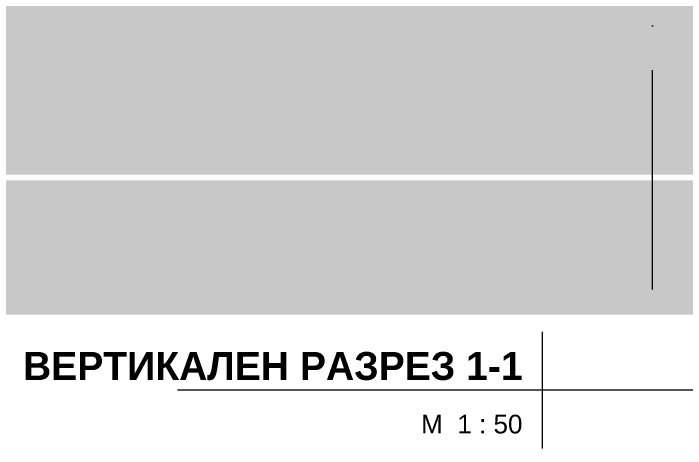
# Model space of a CAD drawing. Header units: centimetres. Extents: x 0 to 25250, y 0 to 2250.
# Drawn here: x 10080.4 to 10440.8, y 1132 to 1365.4 of the extents above; entities that cross this region are included whole.
import ezdxf

# ---------------------------------------------------------------- set-up
doc = ezdxf.new("R2010")
doc.units = ezdxf.units.CM
doc.linetypes.add('20-View-1$0$Dash dot', pattern=[79.375, 31.75, -23.8125, 0, -23.8125])
for name, color, linetype, lineweight in [('A-DETL-GENF', 7, 'Continuous', 9), ('G-ANNO-TTLB', 7, 'Continuous', 9), ('S-GRID', 7, 'Continuous', 9)]:
    doc.layers.add(name, color=color, linetype=linetype, lineweight=lineweight)
doc.styles.add('20_xrefed$0$Arial', font='arial.ttf', dxfattribs={"height": 0.2})
doc.styles.add('20_xrefed$0$Arial_B', font='arialbd.ttf', dxfattribs={"height": 0.3})
pattern_1 = [(0, (10368.956, 1691.626), (19.05, 19.05), [19.05, -19.05]), (0, (10368.956, 1698.77), (19.05, 19.05), [19.05, -19.05]), (0, (10368.956, 1705.913), (19.05, 19.05), [19.05, -19.05]), (90, (10371.337, 1708.295), (-19.05, 19.05), [19.05, -19.05]), (90, (10378.48, 1708.295), (-19.05, 19.05), [19.05, -19.05]), (90, (10385.625, 1708.295), (-19.05, 19.05), [19.05, -19.05])]

# ---------------------------------------------------------------- blocks, each defined once
blk = doc.blocks.new('Viewport - TYPE-NAME SCALE LEVEL-1451543-СГРАДА ТИП III - ВЕРТИКАЛНИ РАЗРЕЗИ 1-1_ 2-2')
at = {"layer": 'G-ANNO-TTLB'}
for p, q in [((0, -0.6268), (0, 0.6268)), ((2.3627, 0), (-3.9133, 0))]:
    blk.add_line(p, q, dxfattribs=at)

msp = doc.modelspace()

# ---------------------------------------------------------------- hatches: boundary and pattern name
at = {"layer": 'A-DETL-GENF'}
h = msp.add_hatch(dxfattribs=at)
h.set_pattern_fill('FP1_13', color=256, style=0, pattern_type=2)
h.set_pattern_definition(pattern_1)
h.paths.add_polyline_path([(11256.99, 1278.99), (11371.03, 1278.99), (11371.03, 1365.96), (11150.62, 1365.96), (11150.62, 1295.96), (11145.62, 1295.96), (11145.62, 1281.96), (11147.25, 1281.96), (11147.25, 1278.99), (11245.85, 1278.99)])
h.paths.add_polyline_path([(9569.14, 1278.99), (9569.14, 1281.96), (9570.62, 1281.96), (9570.62, 1295.96), (9555.62, 1295.96), (9555.62, 1365.96), (9368.16, 1365.96), (9368.16, 1278.99), (9568.5, 1278.99)])
h.paths.add_polyline_path([(9626.91, 1278.99), (9976.64, 1278.99), (9976.64, 1281.96), (9978.12, 1281.96), (9978.12, 1385.96), (9620.62, 1385.96), (9620.62, 1281.96), (9622.2, 1281.96), (9622.2, 1278.99)])
h.paths.add_polyline_path([(10029.7, 1278.99), (10619.14, 1278.99), (10619.14, 1281.96), (10620.62, 1281.96), (10620.62, 1385.96), (10028.12, 1385.96), (10028.12, 1281.96), (10029.7, 1281.96), (10029.7, 1279.42)])
h.paths.add_polyline_path([(11113.76, 1278.99), (11113.76, 1281.96), (11115.62, 1281.96), (11115.62, 1375.96), (10670.62, 1375.96), (10670.62, 1281.96), (10672.2, 1281.96), (10672.2, 1278.99), (11109.56, 1278.99)])
h = msp.add_hatch(dxfattribs=at)
h.set_pattern_fill('FP1_13', color=256, style=0, pattern_type=2)
h.set_pattern_definition(pattern_1)
h.paths.add_polyline_path([(10369.6, 1203.9), (11371.03, 1203.9), (11371.03, 1275.96), (11147.35, 1275.96), (11147.35, 1272.59), (11145.62, 1272.59), (11145.62, 1255.09), (11155.62, 1255.09), (11155.62, 1245.09), (11105.62, 1245.09), (11105.62, 1255.09), (11115.62, 1255.09), (11115.62, 1272.59), (11113.61, 1272.59), (11113.61, 1275.96), (10672.1, 1275.96), (10672.1, 1272.59), (10670.62, 1272.59), (10670.62, 1255.09), (10680.62, 1255.09), (10680.62, 1245.09), (10610.62, 1245.09), (10610.62, 1255.09), (10620.62, 1255.09), (10620.62, 1272.59), (10619.04, 1272.59), (10619.04, 1275.96), (10029.6, 1275.96), (10029.6, 1272.59), (10028.12, 1272.59), (10028.12, 1255.09), (10038.12, 1255.09), (10038.12, 1245.09), (9968.12, 1245.09), (9968.12, 1255.09), (9978.12, 1255.09), (9978.12, 1272.59), (9976.54, 1272.59), (9976.54, 1275.96), (9622.1, 1275.96), (9622.1, 1272.59), (9620.62, 1272.59), (9620.62, 1255.09), (9630.62, 1255.09), (9630.62, 1245.09), (9560.62, 1245.09), (9560.62, 1255.09), (9570.62, 1255.09), (9570.62, 1272.59), (9569.04, 1272.59), (9569.04, 1275.96), (9368.16, 1275.96), (9368.16, 1203.9), (9924.8, 1203.9)])

# ---------------------------------------------------------------- linework, layer by layer
at = {"layer": 'S-GRID', "color": 1, "linetype": '20-View-1$0$Dash dot', "lineweight": 18, "true_color": 0xff0000}
msp.add_line((10423.12, 1303.22), (10423.12, 2048.06), dxfattribs=at)
at = {"layer": 'S-GRID', "color": 1, "lineweight": 18, "true_color": 0xff0000}
msp.add_line((10423.12, 1217.34), (10423.12, 1303.22), dxfattribs=at)

# ---------------------------------------------------------------- block references
at = {"layer": 'G-ANNO-TTLB', "xscale": 50, "yscale": 50, "zscale": 50}
msp.add_blockref('Viewport - TYPE-NAME SCALE LEVEL-1451543-СГРАДА ТИП III - ВЕРТИКАЛНИ РАЗРЕЗИ 1-1_ 2-2', (10364.11, 1163.36), dxfattribs=at)

# ---------------------------------------------------------------- texts
at = {"layer": 'G-ANNO-TTLB', "attachment_point": 6, "line_spacing_factor": 0.936439}
for s, insert, char_height, width, style in [('\\pt60,120,180,240,300,360,420,480,540,600,660,720,780,840,900,960,1020,1080,1140,1200,1260,1320,1380,1440,1500,1560,1620,1680,1740,1800,1860,1920;{\\fArial|b1|i0|c204|p34;ВЕРТИКАЛЕН РАЗРЕЗ }1-1', (10353.43, 1176.21), 15, 270.85, '20_xrefed$0$Arial_B'), ('\\pt60,120,180,240,300,360,420,480,540,600,660,720,780,840,900,960,1020,1080,1140,1200,1260,1320,1380,1440,1500,1560,1620,1680,1740,1800,1860,1920;M  1 : 50', (10353.35, 1145.07), 10, 55.25, '20_xrefed$0$Arial')]:
    msp.add_mtext(s, dxfattribs=dict(at, insert=insert, char_height=char_height, width=width, style=style))

doc.saveas('drawing.dxf')
